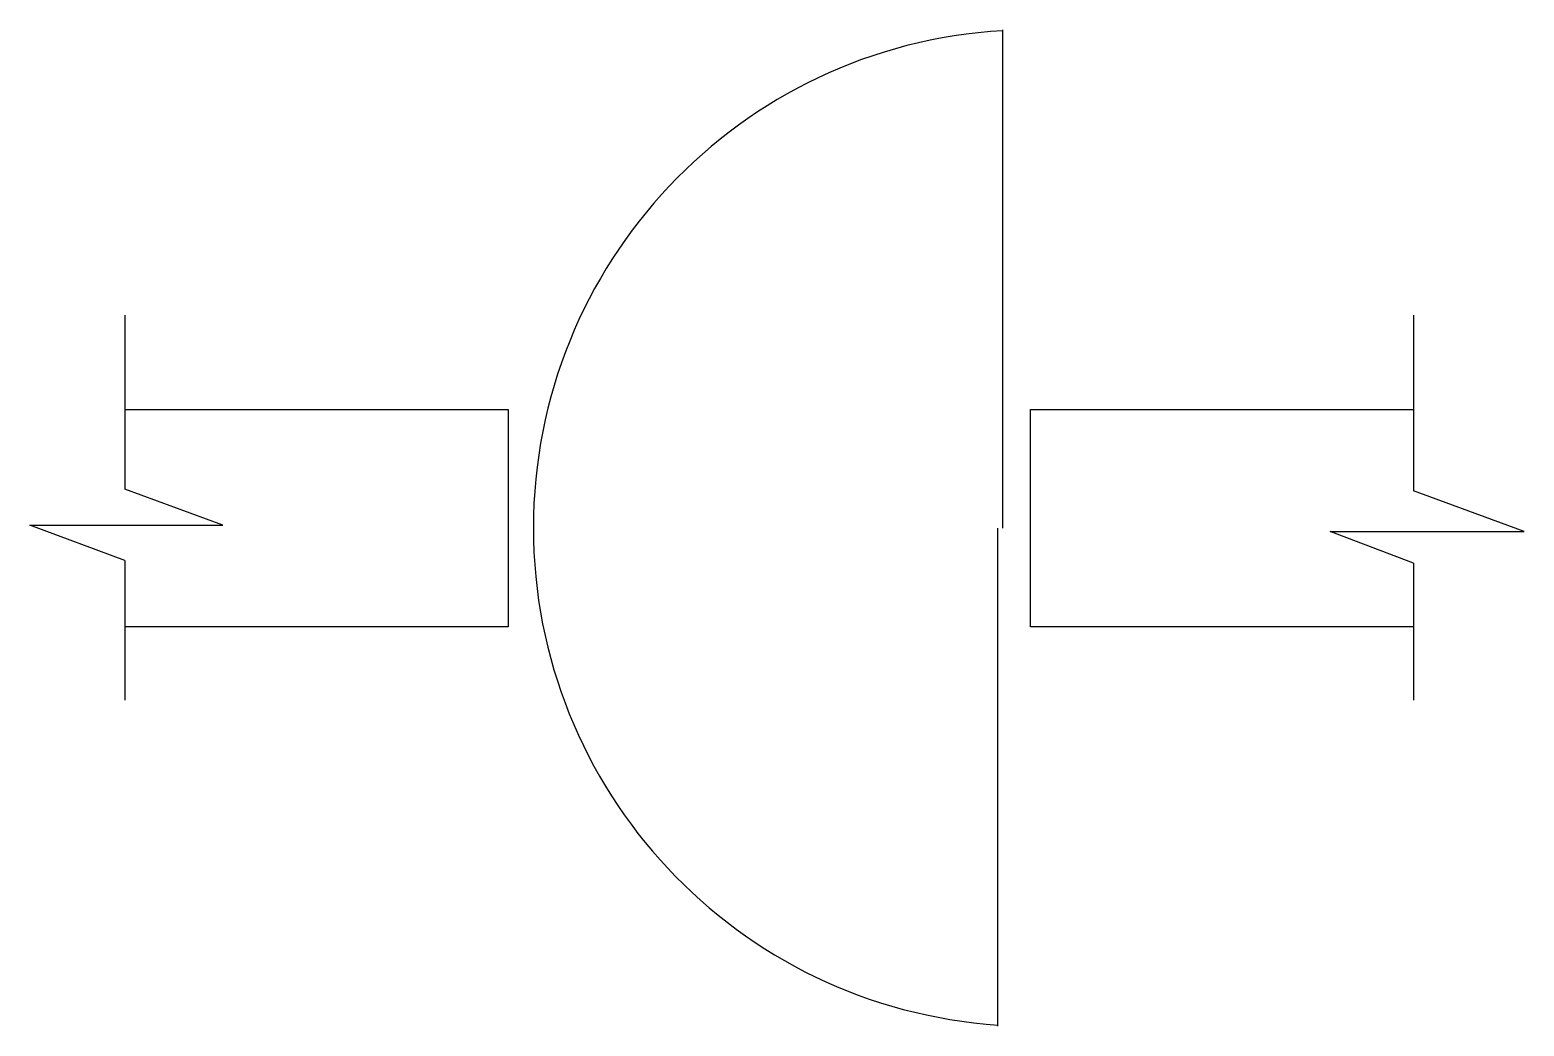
# Model space of a CAD drawing. Header units: metres. Extents: x 13407.3 to 13423.8, y 18494 to 18505.
import ezdxf

# ---------------------------------------------------------------- set-up
doc = ezdxf.new("R2010")
doc.units = ezdxf.units.M
for name, color, linetype in [('PUB_DIM', 90, 'Continuous'), ('STAIR', 2, 'Continuous'), ('WINDOW', 3, 'Continuous')]:
    doc.layers.add(name, color=color, linetype=linetype)

msp = doc.modelspace()

# ---------------------------------------------------------------- linework, layer by layer
for points in [[(13408.33, 18500.77), (13412.56, 18500.77), (13412.56, 18498.37), (13408.33, 18498.37)], [(13422.56, 18498.37), (13418.33, 18498.37), (13418.33, 18500.77), (13422.56, 18500.77)]]:
    msp.add_lwpolyline(points)
at = {"layer": 'PUB_DIM'}
for p, q in [((13408.33, 18501.81), (13408.33, 18499.89)), ((13422.56, 18501.81), (13422.56, 18499.87)), ((13409.41, 18499.49), (13408.33, 18499.89)), ((13423.78, 18499.42), (13422.56, 18499.87)), ((13407.28, 18499.49), (13409.41, 18499.49)), ((13408.33, 18499.1), (13407.28, 18499.49)), ((13421.64, 18499.42), (13423.78, 18499.42)), ((13422.56, 18499.07), (13421.64, 18499.42)), ((13408.33, 18499.1), (13408.33, 18497.56)), ((13422.56, 18499.07), (13422.56, 18497.56))]:
    msp.add_line(p, q, dxfattribs=at)
at = {"layer": 'STAIR'}
msp.add_line((13418.02, 18504.96), (13418.02, 18499.46), dxfattribs=at)
msp.add_arc((13418.34, 18499.46), 5.5, 93.3, 180, dxfattribs=at)
at = {"layer": 'WINDOW'}
msp.add_lwpolyline([(13417.97, 18493.96), (13417.97, 18499.46)], dxfattribs=at)
msp.add_arc((13418.34, 18499.46), 5.5, 180, 266.18, dxfattribs=at)

doc.saveas('drawing.dxf')
